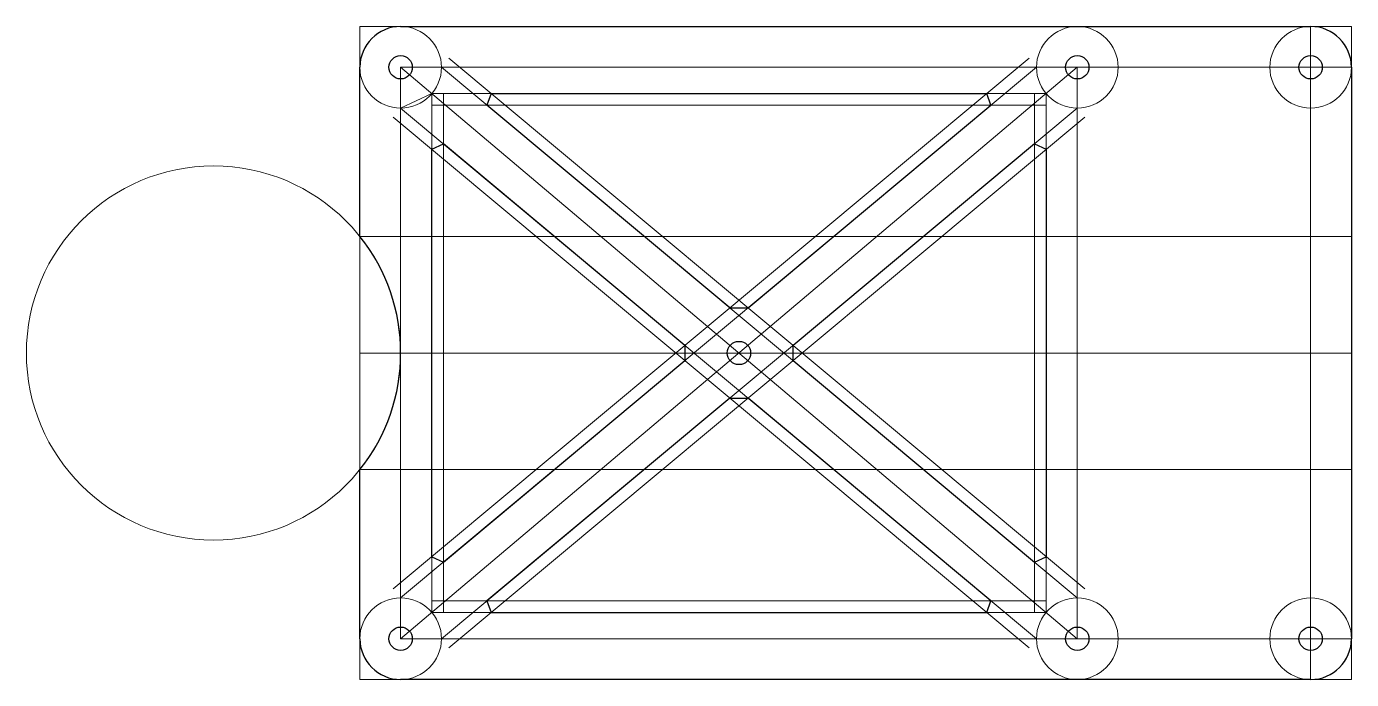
# Model space of a CAD drawing. Header units: millimetres. Extents: x -29 to 85, y 0 to 56.
import ezdxf

# ---------------------------------------------------------------- set-up
doc = ezdxf.new("R2010")
doc.units = ezdxf.units.MM
doc.layers.get('0').update_dxf_attribs({"linetype": 'CONTINUOUS', "lineweight": 25})
doc.layers.add('traces', color=1, linetype='CONTINUOUS', lineweight=0)

msp = doc.modelspace()

# ---------------------------------------------------------------- linework, layer by layer
for p, q in [((3.5, 56), (81.5, 56)), ((0, 38), (0, 52.5)), ((85, 52.5), (85, 3.5)), ((11.27, 50.24), (10.9, 49.24)), ((11.27, 50.24), (53.73, 50.24)), ((54.1, 49.24), (53.73, 50.24)), ((31.72, 31.86), (10.9, 49.24)), ((33.28, 31.86), (54.1, 49.24)), ((6.17, 45.47), (7.17, 45.93)), ((6.17, 10.53), (6.17, 45.47)), ((27.87, 28.65), (7.17, 45.93)), ((57.83, 45.93), (37.13, 28.65)), ((57.83, 45.93), (58.83, 45.47)), ((58.83, 45.47), (58.83, 10.53)), ((31.72, 31.86), (33.28, 31.86)), ((27.87, 28.65), (27.87, 27.35)), ((37.13, 27.35), (37.13, 28.65)), ((7.17, 10.07), (27.87, 27.35)), ((37.13, 27.35), (57.83, 10.07)), ((31.72, 24.14), (10.9, 6.76)), ((31.72, 24.14), (33.28, 24.14)), ((54.1, 6.76), (33.28, 24.14)), ((0, 3.5), (0, 18)), ((6.17, 10.53), (7.17, 10.07)), ((57.83, 10.07), (58.83, 10.53)), ((10.9, 6.76), (11.27, 5.76)), ((11.27, 5.76), (53.73, 5.76)), ((53.73, 5.76), (54.1, 6.76)), ((81.5, 0), (3.5, 0))]:
    msp.add_line(p, q)
for centre in [(3.5, 52.5), (61.5, 52.5), (81.5, 52.5), (32.5, 28), (3.5, 3.5), (61.5, 3.5), (81.5, 3.5)]:
    msp.add_circle(centre, 1)
for centre, radius, start, end in [((3.5, 52.5), 3.5, 90, 180), ((81.5, 52.5), 3.5, 0, 90), ((-12.54, 28), 16.04, 321.4199, 38.5801), ((3.5, 3.5), 3.5, 180, 270), ((81.5, 3.5), 3.5, 270, 0)]:
    msp.add_arc(centre, radius, start, end)
at = {"layer": 'traces'}
for p, q in [((0, 56), (85, 56)), ((0, 0), (0, 56)), ((81.5, 56), (81.5, 0)), ((85, 56), (85, 0)), ((57.36, 53.27), (2.86, 7.77)), ((3.5, 3.5), (3.5, 52.5)), ((3.5, 3.5), (61.5, 52.5)), ((3.5, 52.5), (61.5, 3.5)), ((58, 52.5), (3.5, 7)), ((3.5, 52.5), (85, 52.5)), ((7, 52.5), (61.5, 7)), ((7.64, 53.27), (62.14, 7.77)), ((61.5, 52.5), (61.5, 3.5)), ((6.17, 50.24), (3.5, 49)), ((6.17, 50.24), (58.83, 50.24)), ((6.17, 5.76), (6.17, 50.24)), ((7.17, 5.76), (7.17, 50.24)), ((57.83, 50.24), (57.83, 5.76)), ((58.83, 50.24), (58.83, 5.76)), ((3.5, 49), (58, 3.5)), ((6.17, 49.24), (58.83, 49.24)), ((61.5, 49), (7, 3.5)), ((2.86, 48.23), (57.36, 2.73)), ((62.14, 48.23), (7.64, 2.73)), ((0, 38), (85, 38)), ((0, 28), (85, 28)), ((0, 18), (85, 18)), ((58.83, 6.76), (6.17, 6.76)), ((58.83, 5.76), (6.17, 5.76)), ((85, 3.5), (3.5, 3.5)), ((0, 0), (85, 0))]:
    msp.add_line(p, q, dxfattribs=at)
for centre, radius in [((3.5, 52.5), 3.5), ((61.5, 52.5), 3.5), ((81.5, 52.5), 3.5), ((-12.54, 28), 16.04), ((3.5, 3.5), 3.5), ((61.5, 3.5), 3.5), ((81.5, 3.5), 3.5)]:
    msp.add_circle(centre, radius, dxfattribs=at)

doc.saveas('drawing.dxf')
